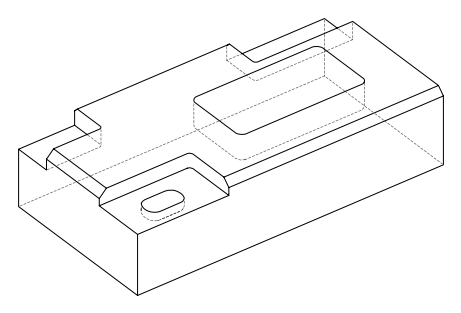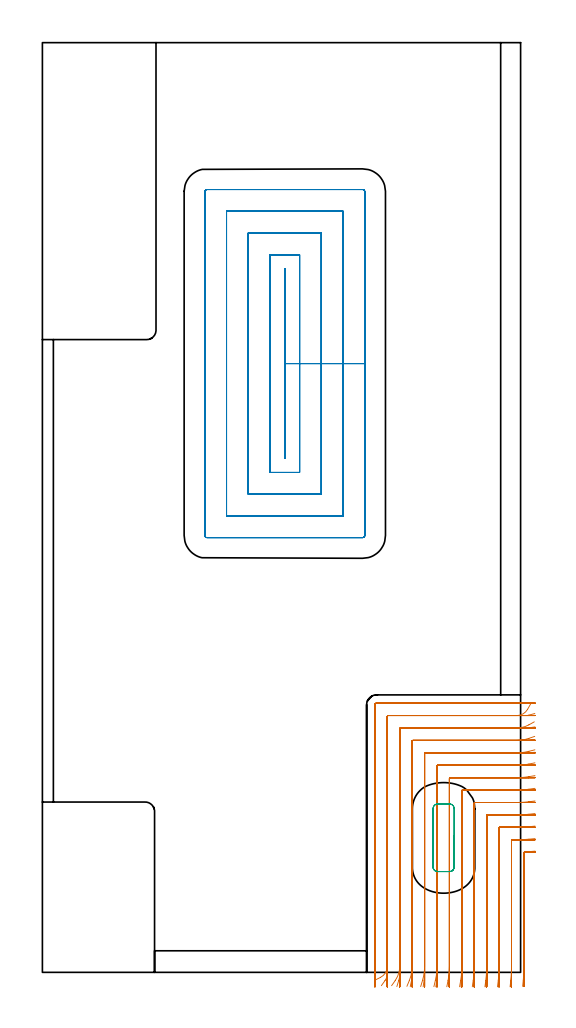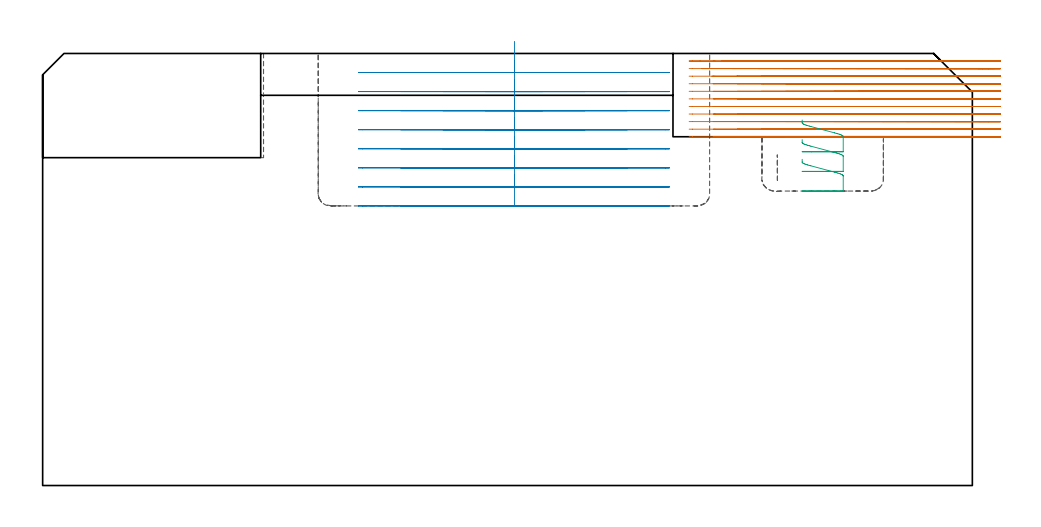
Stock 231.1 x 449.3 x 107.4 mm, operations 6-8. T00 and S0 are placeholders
(PLAN: 8 operations, 2 tool changes, 159.6 min)
(1 AREA_MILL | FG_CHAMFER_SURFACE | UGT0205_001 | 3.76 min | 3238 mm3)
(2 AREA_MILL_1 | FG_CHAMFER_SURFACE_1 | UGT0205_001 | 10.29 min | 14787 mm3)
(3 AREA_MILL_2 | FG_CHAMFER_SURFACE_2 | UGT0205_001 | 3.52 min | 6194 mm3)
(4 MILL_CORNER_NOTCH_RECTANGULAR | CORNER_NOTCH_RECTANGULAR | NXT0201_009 | Follow Part, ap 2, ae 75% | 25.92 min | 115049 mm3)
(5 MILL_CORNER_NOTCH_RECTANGULAR_1 | CORNER_NOTCH_RECTANGULAR_1 | NXT0201_009 | Follow Part, ap 2, ae 75% | 42.81 min | 203906 mm3)
(6 MILL_CORNER_NOTCH_RECTANGULAR_2 | CORNER_NOTCH_RECTANGULAR_2 | NXT0201_009 | Follow Part, ap 2, ae 75% | 44.56 min | 205845 mm3)
(7 MILL_RECTANGULAR_POCKET | POCKET_RECTANGULAR_STRAIGHT | UGT0201_095 | Follow Part, ap 5, ae 75% | 27.89 min | 688810 mm3)
(8 MILL_RECTANGULAR_POCKET_1 | POCKET_RECTANGULAR_STRAIGHT_1 | UGT0201_095 | Follow Part, ap 5, ae 75% | 0.87 min | 19447 mm3)
(TOOL UGT0205_001 | Chamfer Mill 20 x 3 x 45 deg. | D20 FL50 Z2)
(TOOL NXT0201_009 | ENDMILL 8mm [2P460-0800-NA 1630] | D8 FL26 Z6)
(TOOL UGT0201_095 | End mill 20 mm | D20 R3 FL38 Z4)
(OP 6 MILL_CORNER_NOTCH_RECTANGULAR_2)
G17 G21 G94 G90
T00 M6
G54
G17 G0 G90 X238.09 Y58.579 S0 M3
G43 Z117.4 H1
Z105.518
G94 G1 X235.1 Y58.336 F250.
G2 X233.073 Y58.201 R72. F500.
G3 X232.7 Y57.807 R0.4
G1 Y2.94
G2 X232.385 Y-3.788 R72.
G1 X232.105 Y-6.775 F250.
G0 Z117.4
X238.088 Y64.623
Z105.518
G1 X235.1 Y64.358
G2 X229.271 Y64.1 R66. F500.
G1 X227.095
G3 X226.7 Y63.705 R0.4
G1 Y2.94
G2 X226.334 Y-4. R66.
G1 X226.019 Y-6.983 F250.
G0 Z117.4
X238.086 Y70.675
Z105.518
G1 X235.1 Y70.384
G2 X229.271 Y70.1 R60. F500.
G1 X221.095
G3 X220.7 Y69.705 R0.4
G1 Y2.94
G2 X220.297 Y-4. R60.
G1 X219.95 Y-6.98 F250.
G0 Z117.4
X238.082 Y76.739
Z105.518
G1 X235.1 Y76.416
G2 X229.271 Y76.1 R54. F500.
G1 X215.095
G3 X214.7 Y75.705 R0.4
G1 Y2.94
G2 X214.252 Y-4. R54.
G1 X213.867 Y-6.975 F250.
G0 Z117.4
X238.078 Y82.82
Z105.518
G1 X235.1 Y82.455
G2 X229.271 Y82.1 R48. F500.
G1 X209.095
G3 X208.7 Y81.705 R0.4
G1 Y2.94
G2 X208.196 Y-4. R48.
G1 X207.762 Y-6.968 F250.
G0 Z117.4
X238.071 Y88.923
Z105.518
G1 X235.1 Y88.507
G2 X229.271 Y88.1 R42. F500.
G1 X203.096
G3 X202.7 Y87.704 R0.4
G1 Y2.94
G2 X202.123 Y-4. R42.
G1 X201.627 Y-6.959 F250.
G0 Z117.4
X238.06 Y95.061
Z105.518
G1 X235.1 Y94.575
G2 X229.271 Y94.1 R36. F500.
G1 X197.096
G3 X196.7 Y93.704 R0.4
G1 Y2.94
G2 X196.025 Y-4. R36.
G1 X195.446 Y-6.944 F250.
G0 Z117.4
X238.043 Y101.255
Z105.518
G1 X235.1 Y100.672
G2 X229.271 Y100.1 R30. F500.
G1 X191.096
G3 X190.7 Y99.704 R0.4
G1 Y2.94
G2 X189.886 Y-4. R30.
G1 X189.192 Y-6.919 F250.
G0 Z117.4
X238.01 Y107.547
Z105.518
G1 X235.1 Y106.819
G2 X229.271 Y106.1 R24. F500.
G1 X185.096
G3 X184.7 Y105.704 R0.4
G1 Y2.94
G2 X183.675 Y-4. R24.
G1 X182.807 Y-6.872 F250.
G0 Z117.4
X237.938 Y114.042
Z105.518
G1 X235.1 Y113.07
G2 X229.271 Y112.1 R18. F500.
G1 X179.096
G3 X178.7 Y111.704 R0.4
G1 Y2.94
G2 X177.308 Y-4. R18.
G1 X176.151 Y-6.768 F250.
G0 Z117.4
X237.722 Y121.068
Z105.518
G1 X235.1 Y119.611
G2 X229.271 Y118.1 R12. F500.
G1 X173.097
G3 X172.7 Y117.703 R0.4
G1 Y2.94
G2 X170.489 Y-4. R12.
G1 X168.754 Y-6.447 F250.
G0 Z117.4
X235.97 Y129.75
Z105.518
G1 X234.49 Y127.141
G2 X229.271 Y124.1 R6. F500.
G1 X167.097
G3 X166.7 Y123.703 R0.4
G1 Y2.94
G2 X163.408 Y-2.414 R6.
G1 X160.731 Y-3.768 F250.
G0 Z117.4
X232.271 Y130.1
Z105.518
G1 X229.271
X161.5 F500.
G3 X160.7 Y129.3 R0.8
G1 Y2.94
Y-0.06 F250.
G0 Z117.4
X238.099 Y58.183
Z103.636
G1 X235.1 Y58.117
G2 X233.525 Y58.1 R72. F500.
G1 X233.095
G3 X232.7 Y57.705 R0.4
G1 Y-0.49
G2 X232.629 Y-3.696 R72.
G1 X232.495 Y-6.693 F250.
G0 Z117.4
X238.099 Y64.19
Z103.636
G1 X235.1 Y64.119
G2 X233.525 Y64.1 R66. F500.
G1 X227.095
G3 X226.7 Y63.705 R0.4
G1 Y-0.49
G2 X226.607 Y-4. R66.
G1 X226.447 Y-6.996 F250.
G0 Z117.4
X238.099 Y70.199
Z103.636
G1 X235.1 Y70.121
G2 X233.525 Y70.1 R60. F500.
G1 X221.095
G3 X220.7 Y69.705 R0.4
G1 Y-0.49
G2 X220.597 Y-4. R60.
G1 X220.422 Y-6.995 F250.
G0 Z117.4
X238.099 Y76.211
Z103.636
G1 X235.1 Y76.123
G2 X233.525 Y76.1 R54. F500.
G1 X215.095
G3 X214.7 Y75.705 R0.4
G1 Y-0.49
G2 X214.586 Y-4. R54.
G1 X214.391 Y-6.994 F250.
G0 Z117.4
X238.098 Y82.224
Z103.636
G1 X235.1 Y82.126
G2 X233.525 Y82.1 R48. F500.
G1 X209.096
G3 X208.7 Y81.704 R0.4
G1 Y-0.49
G2 X208.571 Y-4. R48.
G1 X208.352 Y-6.992 F250.
G0 Z117.4
X238.098 Y88.242
Z103.636
G1 X235.1 Y88.13
G2 X233.525 Y88.1 R42. F500.
G1 X203.096
G3 X202.7 Y87.704 R0.4
G1 Y-0.49
G2 X202.553 Y-4. R42.
G1 X202.302 Y-6.99 F250.
G0 Z117.4
X238.097 Y94.266
Z103.636
G1 X235.1 Y94.134
G2 X233.525 Y94.1 R36. F500.
G1 X197.096
G3 X196.7 Y93.704 R0.4
G1 Y-0.49
G2 X196.528 Y-4. R36.
G1 X196.236 Y-6.986 F250.
G0 Z117.4
X238.096 Y100.299
Z103.636
G1 X235.1 Y100.141
G2 X233.525 Y100.1 R30. F500.
G1 X191.096
G3 X190.7 Y99.704 R0.4
G1 Y-0.49
G2 X190.494 Y-4. R30.
G1 X190.143 Y-6.979 F250.
G0 Z117.4
X238.094 Y106.349
Z103.636
G1 X235.1 Y106.152
G2 X233.525 Y106.1 R24. F500.
G1 X185.096
G3 X184.7 Y105.704 R0.4
G1 Y-0.49
G2 X184.442 Y-4. R24.
G1 X184.003 Y-6.968 F250.
G0 Z117.4
X238.088 Y112.432
Z103.636
G1 X235.1 Y112.169
G2 X233.525 Y112.1 R18. F500.
G1 X179.097
G3 X178.7 Y111.703 R0.4
G1 Y-0.49
G2 X178.354 Y-4. R18.
G1 X177.769 Y-6.942 F250.
G0 Z117.4
X238.074 Y118.598
Z103.636
G1 X235.1 Y118.204
G2 X233.525 Y118.1 R12. F500.
G1 X173.097
G3 X172.7 Y117.703 R0.4
G1 Y-0.49
G2 X172.175 Y-4. R12.
G1 X171.298 Y-6.869 F250.
G0 Z117.4
X237.995 Y125.098
Z103.636
G1 X235.1 Y124.311
G2 X233.525 Y124.1 R6. F500.
G1 X167.097
G3 X166.7 Y123.703 R0.4
G1 Y-0.49
G2 X165.566 Y-4. R6.
G1 X163.811 Y-6.433 F250.
G0 Z117.4
X236.525 Y130.1
Z103.636
G1 X233.525
X161.5 F500.
G3 X160.7 Y129.3 R0.8
G1 Y-0.49
Y-3.49 F250.
G0 Z117.4
X238.1 Y58.109
Z101.754
G1 X235.1 Y58.1
X234.887 F500.
X233.095
G3 X232.7 Y57.705 R0.4
G1 Y-3.403
Y-3.666
X232.689 Y-6.666 F250.
G0 Z117.4
X238.1 Y64.11
Z101.754
G1 X235.1 Y64.1
X234.887 F500.
X227.095
G3 X226.7 Y63.705 R0.4
G1 Y-3.403
G2 X226.697 Y-4. R66.
G1 X226.67 Y-7. F250.
G0 Z117.4
X238.1 Y70.111
Z101.754
G1 X235.1 Y70.1
X234.887 F500.
X221.095
G3 X220.7 Y69.705 R0.4
G1 Y-3.403
G2 X220.697 Y-4. R60.
G1 X220.667 Y-7. F250.
G0 Z117.4
X238.1 Y76.112
Z101.754
G1 X235.1 Y76.1
X234.887 F500.
X215.095
G3 X214.7 Y75.705 R0.4
G1 Y-3.403
G2 X214.697 Y-4. R54.
G1 X214.664 Y-7. F250.
G0 Z117.4
X238.1 Y82.114
Z101.754
G1 X235.1 Y82.1
X234.887 F500.
X209.095
G3 X208.7 Y81.705 R0.4
G1 Y-3.403
G2 X208.696 Y-4. R48.
G1 X208.659 Y-7. F250.
G0 Z117.4
X238.1 Y88.116
Z101.754
G1 X235.1 Y88.101
X234.887 Y88.1 F500.
X203.096
G3 X202.7 Y87.704 R0.4
G1 Y-3.403
G2 X202.696 Y-4. R42.
G1 X202.653 Y-7. F250.
G0 Z117.4
X238.1 Y94.118
Z101.754
G1 X235.1 Y94.101
X234.887 Y94.1 F500.
X197.096
G3 X196.7 Y93.704 R0.4
G1 Y-3.403
G2 X196.695 Y-4. R36.
G1 X196.645 Y-7. F250.
G0 Z117.4
X238.1 Y100.122
Z101.754
G1 X235.1 Y100.101
X234.887 Y100.1 F500.
X191.096
G3 X190.7 Y99.704 R0.4
G1 Y-3.403
G2 X190.694 Y-4. R30.
G1 X190.634 Y-6.999 F250.
G0 Z117.4
X238.1 Y106.128
Z101.754
G1 X235.1 Y106.101
X234.887 Y106.1 F500.
X185.096
G3 X184.7 Y105.704 R0.4
G1 Y-3.403
G2 X184.693 Y-4. R24.
G1 X184.618 Y-6.999 F250.
G0 Z117.4
X238.1 Y112.137
Z101.754
G1 X235.1 Y112.101
G2 X234.887 Y112.1 R18. F500.
G1 X179.096
G3 X178.7 Y111.704 R0.4
G1 Y-3.403
G2 X178.69 Y-4. R18.
G1 X178.591 Y-6.998 F250.
G0 Z117.4
X238.1 Y118.155
Z101.754
G1 X235.1 Y118.102
G2 X234.887 Y118.1 R12. F500.
G1 X173.097
G3 X172.7 Y117.703 R0.4
G1 Y-3.403
G2 X172.685 Y-4. R12.
G1 X172.536 Y-6.996 F250.
G0 Z117.4
X238.098 Y124.21
Z101.754
G1 X235.1 Y124.104
G2 X234.887 Y124.1 R6. F500.
G1 X167.097
G3 X166.7 Y123.703 R0.4
G1 Y-3.403
G2 X166.67 Y-4. R6.
G1 X166.372 Y-6.985 F250.
G0 Z117.4
X237.887 Y130.1
Z101.754
G1 X234.887
X161.5 F500.
G3 X160.7 Y129.3 R0.8
G1 Y-3.403
Y-6.403 F250.
G0 Z117.4
X238.1 Y58.1
Z99.873
G1 X235.1
X233.095 F500.
G3 X232.7 Y57.705 R0.4
G1 Y-3.666
Y-6.666 F250.
G0 Z117.4
X238.1 Y64.1
Z99.873
G1 X235.1
X227.095 F500.
G3 X226.7 Y63.705 R0.4
G1 Y-4.
Y-7. F250.
G0 Z117.4
X238.1 Y70.1
Z99.873
G1 X235.1
X221.095 F500.
G3 X220.7 Y69.705 R0.4
G1 Y-4.
Y-7. F250.
G0 Z117.4
X238.1 Y76.1
Z99.873
G1 X235.1
X215.095 F500.
G3 X214.7 Y75.705 R0.4
G1 Y-4.
Y-7. F250.
G0 Z117.4
X238.1 Y82.1
Z99.873
G1 X235.1
X209.095 F500.
G3 X208.7 Y81.705 R0.4
G1 Y-4.
Y-7. F250.
G0 Z117.4
X238.1 Y88.1
Z99.873
G1 X235.1
X203.096 F500.
G3 X202.7 Y87.704 R0.4
G1 Y-4.
Y-7. F250.
G0 Z117.4
X238.1 Y94.1
Z99.873
G1 X235.1
X197.096 F500.
G3 X196.7 Y93.704 R0.4
G1 Y-4.
Y-7. F250.
G0 Z117.4
X238.1 Y100.1
Z99.873
G1 X235.1
X191.096 F500.
G3 X190.7 Y99.704 R0.4
G1 Y-4.
Y-7. F250.
G0 Z117.4
X238.1 Y106.1
Z99.873
G1 X235.1
X185.096 F500.
G3 X184.7 Y105.704 R0.4
G1 Y-4.
Y-7. F250.
G0 Z117.4
X238.1 Y112.1
Z99.873
G1 X235.1
X179.096 F500.
G3 X178.7 Y111.704 R0.4
G1 Y-4.
Y-7. F250.
G0 Z117.4
X238.1 Y118.1
Z99.873
G1 X235.1
X173.097 F500.
G3 X172.7 Y117.703 R0.4
G1 Y-4.
Y-7. F250.
G0 Z117.4
X238.1 Y124.1
Z99.873
G1 X235.1
X167.097 F500.
G3 X166.7 Y123.703 R0.4
G1 Y117.703
Y-4.
X166.699 Y-7. F250.
G0 Z117.4
X238.1 Y130.1
Z99.873
G1 X235.1
X161.5 F500.
G3 X160.7 Y129.3 R0.8
G1 Y-3.998
Y-6.998 F250.
G0 Z117.4
X238.1 Y58.1
Z97.991
G1 X235.1
X233.095 F500.
G3 X232.7 Y57.705 R0.4
G1 Y-3.666
Y-6.666 F250.
G0 Z117.4
X238.1 Y64.1
Z97.991
G1 X235.1
X227.095 F500.
G3 X226.7 Y63.705 R0.4
G1 Y-4.
Y-7. F250.
G0 Z117.4
X238.1 Y70.1
Z97.991
G1 X235.1
X221.095 F500.
G3 X220.7 Y69.705 R0.4
G1 Y-4.
Y-7. F250.
G0 Z117.4
X238.1 Y76.1
Z97.991
G1 X235.1
X215.095 F500.
G3 X214.7 Y75.705 R0.4
G1 Y-4.
Y-7. F250.
G0 Z117.4
X238.1 Y82.1
Z97.991
G1 X235.1
X209.095 F500.
G3 X208.7 Y81.705 R0.4
G1 Y-4.
Y-7. F250.
G0 Z117.4
X238.1 Y88.1
Z97.991
G1 X235.1
X203.096 F500.
G3 X202.7 Y87.704 R0.4
G1 Y-4.
Y-7. F250.
G0 Z117.4
X238.1 Y94.1
Z97.991
G1 X235.1
X197.096 F500.
G3 X196.7 Y93.704 R0.4
G1 Y-4.
Y-7. F250.
G0 Z117.4
X238.1 Y100.1
Z97.991
G1 X235.1
X191.096 F500.
G3 X190.7 Y99.704 R0.4
G1 Y-4.
Y-7. F250.
G0 Z117.4
X238.1 Y106.1
Z97.991
G1 X235.1
X185.096 F500.
G3 X184.7 Y105.704 R0.4
G1 Y-4.
Y-7. F250.
G0 Z117.4
X238.1 Y112.1
Z97.991
G1 X235.1
X179.096 F500.
G3 X178.7 Y111.704 R0.4
G1 Y-4.
Y-7. F250.
G0 Z117.4
X238.1 Y118.1
Z97.991
G1 X235.1
X173.097 F500.
G3 X172.7 Y117.703 R0.4
G1 Y-4.
Y-7. F250.
G0 Z117.4
X238.1 Y124.1
Z97.991
G1 X235.1
X167.097 F500.
G3 X166.7 Y123.703 R0.4
G1 Y-4.
Y-7. F250.
G0 Z117.4
X238.1 Y130.1
Z97.991
G1 X235.1
X161.5 F500.
G3 X160.7 Y129.3 R0.8
G1 Y-4.
Y-7. F250.
G0 Z117.4
X238.1 Y58.1
Z96.109
G1 X235.1
X233.095 F500.
G3 X232.7 Y57.705 R0.4
G1 Y-3.666
Y-6.666 F250.
G0 Z117.4
X238.1 Y64.1
Z96.109
G1 X235.1
X227.095 F500.
G3 X226.7 Y63.705 R0.4
G1 Y-4.
Y-7. F250.
G0 Z117.4
X238.1 Y70.1
Z96.109
G1 X235.1
X221.095 F500.
G3 X220.7 Y69.705 R0.4
G1 Y-4.
Y-7. F250.
G0 Z117.4
X238.1 Y76.1
Z96.109
G1 X235.1
X215.095 F500.
G3 X214.7 Y75.705 R0.4
G1 Y-4.
Y-7. F250.
G0 Z117.4
X238.1 Y82.1
Z96.109
G1 X235.1
X209.095 F500.
G3 X208.7 Y81.705 R0.4
G1 Y-4.
Y-7. F250.
G0 Z117.4
X238.1 Y88.1
Z96.109
G1 X235.1
X203.096 F500.
G3 X202.7 Y87.704 R0.4
G1 Y-4.
Y-7. F250.
G0 Z117.4
X238.1 Y94.1
Z96.109
G1 X235.1
X197.096 F500.
G3 X196.7 Y93.704 R0.4
G1 Y-4.
Y-7. F250.
G0 Z117.4
X238.1 Y100.1
Z96.109
G1 X235.1
X191.096 F500.
G3 X190.7 Y99.704 R0.4
G1 Y-4.
Y-7. F250.
G0 Z117.4
X238.1 Y106.1
Z96.109
G1 X235.1
X185.096 F500.
G3 X184.7 Y105.704 R0.4
G1 Y-4.
Y-7. F250.
G0 Z117.4
X238.1 Y112.1
Z96.109
G1 X235.1
X179.096 F500.
G3 X178.7 Y111.704 R0.4
G1 Y-4.
Y-7. F250.
G0 Z117.4
X238.1 Y118.1
Z96.109
G1 X235.1
X173.097 F500.
G3 X172.7 Y117.703 R0.4
G1 Y-4.
Y-7. F250.
G0 Z117.4
X238.1 Y124.1
Z96.109
G1 X235.1
X167.097 F500.
G3 X166.7 Y123.703 R0.4
G1 Y-4.
Y-7. F250.
G0 Z117.4
X238.1 Y130.1
Z96.109
G1 X235.1
X161.5 F500.
G3 X160.7 Y129.3 R0.8
G1 Y-4.
Y-7. F250.
G0 Z117.4
X238.1 Y58.1
Z94.227
G1 X235.1
X233.095 F500.
G3 X232.7 Y57.705 R0.4
G1 Y-3.666
Y-6.666 F250.
G0 Z117.4
X238.1 Y64.1
Z94.227
G1 X235.1
X227.095 F500.
G3 X226.7 Y63.705 R0.4
G1 Y-4.
Y-7. F250.
G0 Z117.4
X238.1 Y70.1
Z94.227
G1 X235.1
X221.095 F500.
G3 X220.7 Y69.705 R0.4
G1 Y-4.
Y-7. F250.
G0 Z117.4
X238.1 Y76.1
Z94.227
G1 X235.1
X215.095 F500.
G3 X214.7 Y75.705 R0.4
G1 Y-4.
Y-7. F250.
G0 Z117.4
X238.1 Y82.1
Z94.227
G1 X235.1
X209.095 F500.
G3 X208.7 Y81.705 R0.4
G1 Y-4.
Y-7. F250.
G0 Z117.4
X238.1 Y88.1
Z94.227
G1 X235.1
X203.096 F500.
G3 X202.7 Y87.704 R0.4
G1 Y-4.
Y-7. F250.
G0 Z117.4
X238.1 Y94.1
Z94.227
G1 X235.1
X197.096 F500.
G3 X196.7 Y93.704 R0.4
G1 Y-4.
Y-7. F250.
G0 Z117.4
X238.1 Y100.1
Z94.227
G1 X235.1
X191.096 F500.
G3 X190.7 Y99.704 R0.4
G1 Y-4.
Y-7. F250.
G0 Z117.4
X238.1 Y106.1
Z94.227
G1 X235.1
X185.096 F500.
G3 X184.7 Y105.704 R0.4
G1 Y-4.
Y-7. F250.
G0 Z117.4
X238.1 Y112.1
Z94.227
G1 X235.1
X179.096 F500.
G3 X178.7 Y111.704 R0.4
G1 Y-4.
Y-7. F250.
G0 Z117.4
X238.1 Y118.1
Z94.227
G1 X235.1
X173.097 F500.
G3 X172.7 Y117.703 R0.4
G1 Y-4.
Y-7. F250.
G0 Z117.4
X238.1 Y124.1
Z94.227
G1 X235.1
X167.097 F500.
G3 X166.7 Y123.703 R0.4
G1 Y-4.
Y-7. F250.
G0 Z117.4
X238.1 Y130.1
Z94.227
G1 X235.1
X161.5 F500.
G3 X160.7 Y129.3 R0.8
G1 Y-4.
Y-7. F250.
G0 Z117.4
X238.1 Y58.1
Z92.345
G1 X235.1
X233.095 F500.
G3 X232.7 Y57.705 R0.4
G1 Y-3.666
Y-6.666 F250.
G0 Z117.4
X238.1 Y64.1
Z92.345
G1 X235.1
X227.095 F500.
G3 X226.7 Y63.705 R0.4
G1 Y-4.
Y-7. F250.
G0 Z117.4
X238.1 Y70.1
Z92.345
G1 X235.1
X221.095 F500.
G3 X220.7 Y69.705 R0.4
G1 Y-4.
Y-7. F250.
G0 Z117.4
X238.1 Y76.1
Z92.345
G1 X235.1
X215.095 F500.
G3 X214.7 Y75.705 R0.4
G1 Y-4.
Y-7. F250.
G0 Z117.4
X238.1 Y82.1
Z92.345
G1 X235.1
X209.095 F500.
G3 X208.7 Y81.705 R0.4
G1 Y-4.
Y-7. F250.
G0 Z117.4
X238.1 Y88.1
Z92.345
G1 X235.1
X203.096 F500.
G3 X202.7 Y87.704 R0.4
G1 Y-4.
Y-7. F250.
G0 Z117.4
X238.1 Y94.1
Z92.345
G1 X235.1
X197.096 F500.
G3 X196.7 Y93.704 R0.4
G1 Y-4.
Y-7. F250.
G0 Z117.4
X238.1 Y100.1
Z92.345
G1 X235.1
X191.096 F500.
G3 X190.7 Y99.704 R0.4
G1 Y-4.
Y-7. F250.
G0 Z117.4
X238.1 Y106.1
Z92.345
G1 X235.1
X185.096 F500.
G3 X184.7 Y105.704 R0.4
G1 Y-4.
Y-7. F250.
G0 Z117.4
X238.1 Y112.1
Z92.345
G1 X235.1
X179.096 F500.
G3 X178.7 Y111.704 R0.4
G1 Y-4.
Y-7. F250.
G0 Z117.4
X238.1 Y118.1
Z92.345
G1 X235.1
X173.097 F500.
G3 X172.7 Y117.703 R0.4
G1 Y-4.
Y-7. F250.
G0 Z117.4
X238.1 Y124.1
Z92.345
G1 X235.1
X167.097 F500.
G3 X166.7 Y123.703 R0.4
G1 Y-4.
Y-7. F250.
G0 Z117.4
X238.1 Y130.1
Z92.345
G1 X235.1
X161.5 F500.
G3 X160.7 Y129.3 R0.8
G1 Y-4.
Y-7. F250.
G0 Z117.4
X238.1 Y58.1
Z90.464
G1 X235.1
X233.095 F500.
G3 X232.7 Y57.705 R0.4
G1 Y-3.666
Y-6.666 F250.
G0 Z117.4
X238.1 Y64.1
Z90.464
G1 X235.1
X227.095 F500.
G3 X226.7 Y63.705 R0.4
G1 Y-4.
Y-7. F250.
G0 Z117.4
X238.1 Y70.1
Z90.464
G1 X235.1
X221.095 F500.
G3 X220.7 Y69.705 R0.4
G1 Y-4.
Y-7. F250.
G0 Z117.4
X238.1 Y76.1
Z90.464
G1 X235.1
X215.095 F500.
G3 X214.7 Y75.705 R0.4
G1 Y-4.
Y-7. F250.
G0 Z117.4
X238.1 Y82.1
Z90.464
G1 X235.1
X209.095 F500.
G3 X208.7 Y81.705 R0.4
G1 Y-4.
Y-7. F250.
G0 Z117.4
X238.1 Y88.1
Z90.464
G1 X235.1
X203.096 F500.
G3 X202.7 Y87.704 R0.4
G1 Y-4.
Y-7. F250.
G0 Z117.4
X238.1 Y94.1
Z90.464
G1 X235.1
X197.096 F500.
G3 X196.7 Y93.704 R0.4
G1 Y-4.
Y-7. F250.
G0 Z117.4
X238.1 Y100.1
Z90.464
G1 X235.1
X191.096 F500.
G3 X190.7 Y99.704 R0.4
G1 Y-4.
Y-7. F250.
G0 Z117.4
X238.1 Y106.1
Z90.464
G1 X235.1
X185.096 F500.
G3 X184.7 Y105.704 R0.4
G1 Y-4.
Y-7. F250.
G0 Z117.4
X238.1 Y112.1
Z90.464
G1 X235.1
X179.096 F500.
G3 X178.7 Y111.704 R0.4
G1 Y-4.
Y-7. F250.
G0 Z117.4
X238.1 Y118.1
Z90.464
G1 X235.1
X173.097 F500.
G3 X172.7 Y117.703 R0.4
G1 Y-4.
Y-7. F250.
G0 Z117.4
X238.1 Y124.1
Z90.464
G1 X235.1
X167.097 F500.
G3 X166.7 Y123.703 R0.4
G1 Y-4.
Y-7. F250.
G0 Z117.4
X238.1 Y130.1
Z90.464
G1 X235.1
X161.5 F500.
G3 X160.7 Y129.3 R0.8
G1 Y-4.
Y-7. F250.
G0 Z117.4
X238.1 Y58.1
Z88.582
G1 X235.1
X233.095 F500.
G3 X232.7 Y57.705 R0.4
G1 Y-3.666
Y-6.666 F250.
G0 Z117.4
X238.1 Y64.1
Z88.582
G1 X235.1
X227.095 F500.
G3 X226.7 Y63.705 R0.4
G1 Y-4.
Y-7. F250.
G0 Z117.4
X238.1 Y70.1
Z88.582
G1 X235.1
X221.095 F500.
G3 X220.7 Y69.705 R0.4
G1 Y-4.
Y-7. F250.
G0 Z117.4
X238.1 Y76.1
Z88.582
G1 X235.1
X215.095 F500.
G3 X214.7 Y75.705 R0.4
G1 Y-4.
Y-7. F250.
G0 Z117.4
X238.1 Y82.1
Z88.582
G1 X235.1
X209.095 F500.
G3 X208.7 Y81.705 R0.4
G1 Y-4.
Y-7. F250.
G0 Z117.4
X238.1 Y88.1
Z88.582
G1 X235.1
X203.096 F500.
G3 X202.7 Y87.704 R0.4
G1 Y-4.
Y-7. F250.
G0 Z117.4
X238.1 Y94.1
Z88.582
G1 X235.1
X197.096 F500.
G3 X196.7 Y93.704 R0.4
G1 Y-4.
Y-7. F250.
G0 Z117.4
X238.1 Y100.1
Z88.582
G1 X235.1
X191.096 F500.
G3 X190.7 Y99.704 R0.4
G1 Y-4.
Y-7. F250.
G0 Z117.4
X238.1 Y106.1
Z88.582
G1 X235.1
X185.096 F500.
G3 X184.7 Y105.704 R0.4
G1 Y-4.
Y-7. F250.
G0 Z117.4
X238.1 Y112.1
Z88.582
G1 X235.1
X179.096 F500.
G3 X178.7 Y111.704 R0.4
G1 Y-4.
Y-7. F250.
G0 Z117.4
X238.1 Y118.1
Z88.582
G1 X235.1
X173.097 F500.
G3 X172.7 Y117.703 R0.4
G1 Y-4.
Y-7. F250.
G0 Z117.4
X238.1 Y124.1
Z88.582
G1 X235.1
X167.097 F500.
G3 X166.7 Y123.703 R0.4
G1 Y-4.
Y-7. F250.
G0 Z117.4
X238.1 Y130.1
Z88.582
G1 X235.1
X161.5 F500.
G3 X160.7 Y129.3 R0.8
G1 Y-4.
Y-7. F250.
G0 Z117.4
X238.1 Y58.1
Z86.7
G1 X235.1
X233.095 F500.
G3 X232.7 Y57.705 R0.4
G1 Y-3.666
Y-6.666 F250.
G0 Z117.4
X238.1 Y64.1
Z86.7
G1 X235.1
X227.095 F500.
G3 X226.7 Y63.705 R0.4
G1 Y-4.
Y-7. F250.
G0 Z117.4
X238.1 Y70.1
Z86.7
G1 X235.1
X221.095 F500.
G3 X220.7 Y69.705 R0.4
G1 Y-4.
Y-7. F250.
G0 Z117.4
X238.1 Y76.1
Z86.7
G1 X235.1
X215.095 F500.
G3 X214.7 Y75.705 R0.4
G1 Y-4.
Y-7. F250.
G0 Z117.4
X238.1 Y82.1
Z86.7
G1 X235.1
X209.095 F500.
G3 X208.7 Y81.705 R0.4
G1 Y-4.
Y-7. F250.
G0 Z117.4
X238.1 Y88.1
Z86.7
G1 X235.1
X203.096 F500.
G3 X202.7 Y87.704 R0.4
G1 Y-4.
Y-7. F250.
G0 Z117.4
X238.1 Y94.1
Z86.7
G1 X235.1
X197.096 F500.
G3 X196.7 Y93.704 R0.4
G1 Y-4.
Y-7. F250.
G0 Z117.4
X238.1 Y100.1
Z86.7
G1 X235.1
X191.096 F500.
G3 X190.7 Y99.704 R0.4
G1 Y-4.
Y-7. F250.
G0 Z117.4
X238.1 Y106.1
Z86.7
G1 X235.1
X185.096 F500.
G3 X184.7 Y105.704 R0.4
G1 Y-4.
Y-7. F250.
G0 Z117.4
X238.1 Y112.1
Z86.7
G1 X235.1
X179.096 F500.
G3 X178.7 Y111.704 R0.4
G1 Y-4.
Y-7. F250.
G0 Z117.4
X238.1 Y118.1
Z86.7
G1 X235.1
X173.097 F500.
G3 X172.7 Y117.703 R0.4
G1 Y-4.
Y-7. F250.
G0 Z117.4
X238.1 Y124.1
Z86.7
G1 X235.1
X167.097 F500.
G3 X166.7 Y123.703 R0.4
G1 Y-4.
Y-7. F250.
G0 Z117.4
X238.1 Y130.1
Z86.7
G1 X235.1
X161.5 F500.
G3 X160.7 Y129.3 R0.8
G1 Y-4.
Y-7. F250.
G0 Z117.4
M5
M2
(OP 7 MILL_RECTANGULAR_POCKET)
G17 G21 G94 G90
T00 M6
G54
G17 G0 G90 X117.3 Y265.323 S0 M3
G43 Z117.4 H0
Z110.4
G94 G1 Y294.2 Z102.662 F250.
Y339.8 F500.
X117.
Y248.6
X117.3
Y294.2
X124.3
Y346.8
X110.
Y241.6
X124.3
Y294.2
X134.8
Y357.3
X99.5
Y231.1
X134.8
Y294.2
X145.3
Y367.8
X89.
Y220.6
X145.3
Y294.2
X155.8
Y377.3
G3 X154.8 Y378.3 R1.
G1 X79.5
G3 X78.5 Y377.3 R1.
G1 Y211.1
G3 X79.5 Y210.1 R1.
G1 X154.8
G3 X155.8 Y211.1 R1.
G1 Y294.2
Y295.2
G0 X117.3 Y265.323 Z105.662
G1 Y294.2 Z97.925 F250.
Y339.8 F500.
X117.
Y248.6
X117.3
Y294.2
X124.3
Y346.8
X110.
Y241.6
X124.3
Y294.2
X134.8
Y357.3
X99.5
Y231.1
X134.8
Y294.2
X145.3
Y367.8
X89.
Y220.6
X145.3
Y294.2
X155.8
Y377.3
G3 X154.8 Y378.3 R1.
G1 X79.5
G3 X78.5 Y377.3 R1.
G1 Y211.1
G3 X79.5 Y210.1 R1.
G1 X154.8
G3 X155.8 Y211.1 R1.
G1 Y294.2
Y295.2
G0 X117.3 Y265.323 Z100.925
G1 Y294.2 Z93.187 F250.
Y339.8 F500.
X117.
Y248.6
X117.3
Y294.2
X124.3
Y346.8
X110.
Y241.6
X124.3
Y294.2
X134.8
Y357.3
X99.5
Y231.1
X134.8
Y294.2
X145.3
Y367.8
X89.
Y220.6
X145.3
Y294.2
X155.8
Y377.3
G3 X154.8 Y378.3 R1.
G1 X79.5
G3 X78.5 Y377.3 R1.
G1 Y211.1
G3 X79.5 Y210.1 R1.
G1 X154.8
G3 X155.8 Y211.1 R1.
G1 Y294.2
Y295.2
G0 X117.3 Y265.323 Z96.187
G1 Y294.2 Z88.45 F250.
Y339.8 F500.
X117.
Y248.6
X117.3
Y294.2
X124.3
Y346.8
X110.
Y241.6
X124.3
Y294.2
X134.8
Y357.3
X99.5
Y231.1
X134.8
Y294.2
X145.3
Y367.8
X89.
Y220.6
X145.3
Y294.2
X155.8
Y377.3
G3 X154.8 Y378.3 R1.
G1 X79.5
G3 X78.5 Y377.3 R1.
G1 Y211.1
G3 X79.5 Y210.1 R1.
G1 X154.8
G3 X155.8 Y211.1 R1.
G1 Y294.2
Y295.2
G0 X117.3 Y265.323 Z91.45
G1 Y294.2 Z83.712 F250.
Y339.8 F500.
X117.
Y248.6
X117.3
Y294.2
X124.3
Y346.8
X110.
Y241.6
X124.3
Y294.2
X134.8
Y357.3
X99.5
Y231.1
X134.8
Y294.2
X145.3
Y367.8
X89.
Y220.6
X145.3
Y294.2
X155.8
Y377.3
G3 X154.8 Y378.3 R1.
G1 X79.5
G3 X78.5 Y377.3 R1.
G1 Y211.1
G3 X79.5 Y210.1 R1.
G1 X154.8
G3 X155.8 Y211.1 R1.
G1 Y294.2
Y295.2
G0 X117.3 Y265.323 Z86.712
G1 Y294.2 Z78.975 F250.
Y339.8 F500.
X117.
Y248.6
X117.3
Y294.2
X124.3
Y346.8
X110.
Y241.6
X124.3
Y294.2
X134.8
Y357.3
X99.5
Y231.1
X134.8
Y294.2
X145.3
Y367.8
X89.
Y220.6
X145.3
Y294.2
X155.8
Y377.3
G3 X154.8 Y378.3 R1.
G1 X79.5
G3 X78.5 Y377.3 R1.
G1 Y211.1
G3 X79.5 Y210.1 R1.
G1 X154.8
G3 X155.8 Y211.1 R1.
G1 Y294.2
Y295.2
G0 X117.3 Y265.323 Z81.975
G1 Y294.2 Z74.237 F250.
Y339.8 F500.
X117.
Y248.6
X117.3
Y294.2
X124.3
Y346.8
X110.
Y241.6
X124.3
Y294.2
X134.8
Y357.3
X99.5
Y231.1
X134.8
Y294.2
X145.3
Y367.8
X89.
Y220.6
X145.3
Y294.2
X155.8
Y377.3
G3 X154.8 Y378.3 R1.
G1 X79.5
G3 X78.5 Y377.3 R1.
G1 Y211.1
G3 X79.5 Y210.1 R1.
G1 X154.8
G3 X155.8 Y211.1 R1.
G1 Y294.2
Y295.2
G0 X117.3 Y265.323 Z77.237
G1 Y294.2 Z69.5 F250.
Y339.8 F500.
X117.
Y248.6
X117.3
Y294.2
X124.3
Y346.8
X110.
Y241.6
X124.3
Y294.2
X134.8
Y357.3
X99.5
Y231.1
X134.8
Y294.2
X145.3
Y367.8
X89.
Y220.6
X145.3
Y294.2
X155.8
Y377.3
G3 X154.8 Y378.3 R1.
G1 X79.5
G3 X78.5 Y377.3 R1.
G1 Y211.1
G3 X79.5 Y210.1 R1.
G1 X154.8
G3 X155.8 Y211.1 R1.
G1 Y294.2
Y295.2
G0 Z117.4
M5
M2
(OP 8 MILL_RECTANGULAR_POCKET_1)
G17 G21 G94 G90
T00 M6
G54
G17 G0 G90 X188.8 Y53.548 S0 M3
G43 Z117.4 H0
Z90.857
G94 G1 Y51. Z90.174 F250.
Y50.848 Z90.134
X188.864 Y50.439 Z90.023
X189.001 Y50.048 Z89.912
X189.205 Y49.688 Z89.801
X189.47 Y49.37 Z89.69
X189.788 Y49.105 Z89.579
X190.148 Y48.901 Z89.468
X190.539 Y48.764 Z89.357
X190.948 Y48.7 Z89.246
X196.852 Z87.664
X197.261 Y48.764 Z87.553
X197.652 Y48.901 Z87.442
X198.012 Y49.105 Z87.331
X198.33 Y49.37 Z87.221
X198.595 Y49.688 Z87.11
X198.799 Y50.048 Z86.999
X198.936 Y50.439 Z86.888
X199. Y50.848 Z86.777
Y51. Z86.736
Y65.05 Z82.971
Y79.1 F500.
G3 X196.7 Y81.4 R2.3
G1 X191.1
G3 X188.8 Y79.1 R2.3
G1 Y51.
G3 X191.1 Y48.7 R2.3
G1 X196.7
G3 X199. Y51. R2.3
G1 Y65.05
Y66.05
G0 X188.8 Y53.548 Z85.971
G1 Y51. Z85.289 F250.
Y50.848 Z85.248
X188.864 Y50.439 Z85.137
X189.001 Y50.048 Z85.026
X189.205 Y49.688 Z84.915
X189.47 Y49.37 Z84.804
X189.788 Y49.105 Z84.693
X190.148 Y48.901 Z84.582
X190.539 Y48.764 Z84.471
X190.948 Y48.7 Z84.36
X196.852 Z82.779
X197.261 Y48.764 Z82.668
X197.652 Y48.901 Z82.557
X198.012 Y49.105 Z82.446
X198.33 Y49.37 Z82.335
X198.595 Y49.688 Z82.224
X198.799 Y50.048 Z82.113
X198.936 Y50.439 Z82.002
X199. Y50.848 Z81.891
Y51. Z81.85
Y65.05 Z78.086
Y79.1 F500.
G3 X196.7 Y81.4 R2.3
G1 X191.1
G3 X188.8 Y79.1 R2.3
G1 Y51.
G3 X191.1 Y48.7 R2.3
G1 X196.7
G3 X199. Y51. R2.3
G1 Y65.05
Y66.05
G0 X188.8 Y53.548 Z81.086
G1 Y51. Z80.403 F250.
Y50.848 Z80.362
X188.864 Y50.439 Z80.251
X189.001 Y50.048 Z80.14
X189.205 Y49.688 Z80.03
X189.47 Y49.37 Z79.919
X189.788 Y49.105 Z79.808
X190.148 Y48.901 Z79.697
X190.539 Y48.764 Z79.586
X190.948 Y48.7 Z79.475
X196.852 Z77.893
X197.261 Y48.764 Z77.782
X197.652 Y48.901 Z77.671
X198.012 Y49.105 Z77.56
X198.33 Y49.37 Z77.449
X198.595 Y49.688 Z77.338
X198.799 Y50.048 Z77.227
X198.936 Y50.439 Z77.116
X199. Y50.848 Z77.005
Y51. Z76.965
Y65.05 Z73.2
Y79.1 F500.
G3 X196.7 Y81.4 R2.3
G1 X191.1
G3 X188.8 Y79.1 R2.3
G1 Y51.
G3 X191.1 Y48.7 R2.3
G1 X196.7
G3 X199. Y51. R2.3
G1 Y65.05
Y66.05
G0 Z117.4
M5
M2
